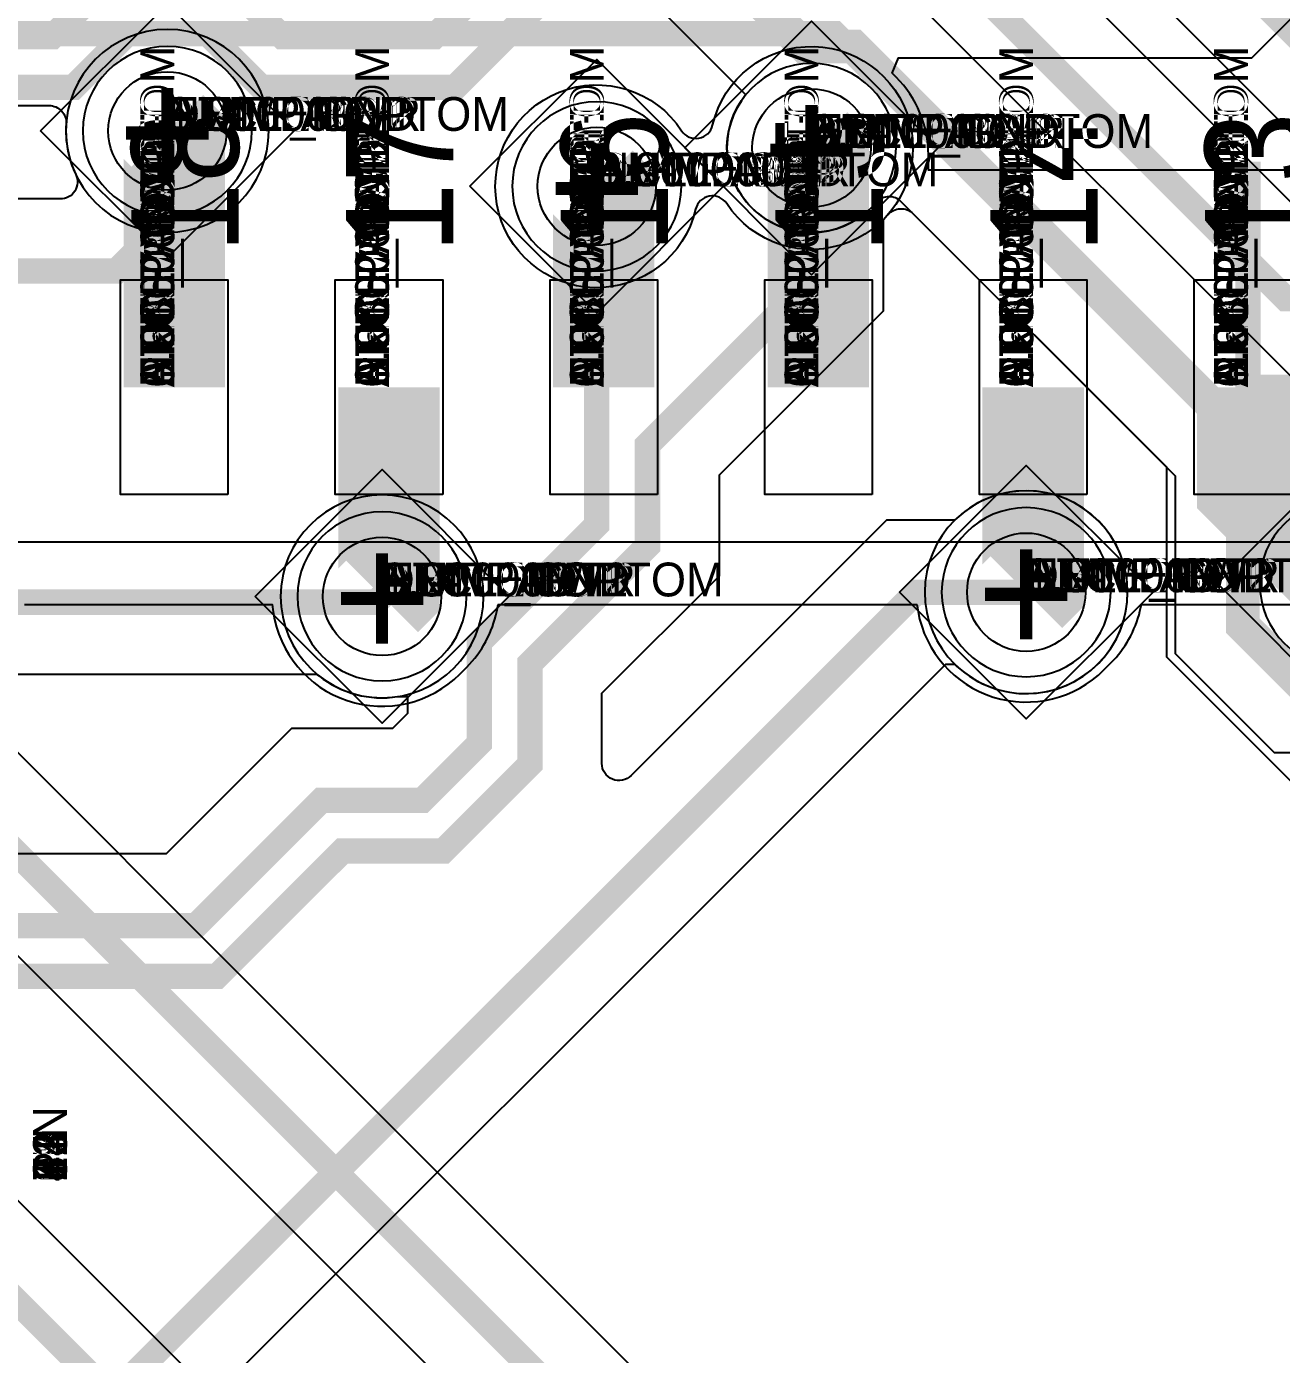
# Model space of a CAD drawing. Extents: x 0 to 323, y 0 to 320.
# Drawn here: x 38.65 to 46.07, y 63.3 to 71.16 of the extents above; entities that cross this region are included whole.
import ezdxf
from ezdxf.enums import TextEntityAlignment as Align

# ---------------------------------------------------------------- set-up
doc = ezdxf.new("R2010")
doc.units = 0
doc.header["$MEASUREMENT"] = 0
doc.layers.get('0').update_dxf_attribs({"linetype": 'CONTINUOUS'})
for name, color, linetype in [('CDN_FIGURES', 7, 'CONTINUOUS'), ('ETCH_BOTTOM', 7, 'CONTINUOUS'), ('ETCH_GND', 3, 'CONTINUOUS'), ('ETCH_INT1', 4, 'CONTINUOUS'), ('ETCH_INT2', 5, 'CONTINUOUS'), ('ETCH_PWR', 6, 'CONTINUOUS'), ('ETCH_TOP', 2, 'CONTINUOUS'), ('MANUFACTURING_NCLEGEND-1-6', 8, 'CONTINUOUS'), ('PACKAGE_GEOMETRY_ASSEMBLY_TOP', 11, 'CONTINUOUS'), ('PACKAGE_GEOMETRY_PIN_NUMBER', 9, 'CONTINUOUS')]:
    doc.layers.add(name, color=color, linetype=linetype)

# ---------------------------------------------------------------- blocks, each defined once
blk = doc.blocks.new('PAD_INFO')
for tag in ['SHAPE_TYPE', 'PAD_HEIGHT', 'PAD_LAYER', 'PAD_TYPE', 'PAD_WIDTH']:
    blk.add_attdef(tag, (0, 0), '', height=0.2)
at = {"flags": 2}
blk.add_attdef('CDN_TYPE', (0, 0), '', height=0.2, dxfattribs=at)
blk = doc.blocks.new('DRILL_INFO')
at = {"flags": 2}
blk.add_attdef('CDN_TYPE', (0, 0), '', height=0.2, dxfattribs=at)
for tag in ['FSHAPE', 'FCHAR', 'DRILL_HEIGHT', 'DIAMETER', 'PLATED', 'DRILL_WIDTH']:
    blk.add_attdef(tag, (0, 0), '', height=0.2)
blk = doc.blocks.new('VIA0700X0300')
at = {"layer": 'ETCH_BOTTOM'}
blk.add_circle((0, 0), 0.35, dxfattribs=at)
at = {"layer": 'ETCH_GND'}
blk.add_circle((0, 0), 0.35, dxfattribs=at)
at = {"layer": 'ETCH_INT1'}
blk.add_circle((0, 0), 0.35, dxfattribs=at)
at = {"layer": 'ETCH_INT2'}
blk.add_circle((0, 0), 0.35, dxfattribs=at)
at = {"layer": 'ETCH_PWR'}
blk.add_circle((0, 0), 0.35, dxfattribs=at)
at = {"layer": 'ETCH_TOP'}
blk.add_circle((0, 0), 0.35, dxfattribs=at)
ref = blk.add_blockref('PAD_INFO', (0, 0))
ref.add_attrib('PAD_LAYER', 'ETCH_TOP', (0, 0), dxfattribs={"height": 0.2})
ref.add_attrib('SHAPE_TYPE', 'NULL', (0, 0), dxfattribs={"height": 0.2})
ref.add_attrib('PAD_TYPE', 'ANTIPAD', (0, 0), dxfattribs={"height": 0.2})
ref.add_attrib('PAD_WIDTH', '0.000000', (0, 0), dxfattribs={"height": 0.2})
ref.add_attrib('PAD_HEIGHT', '0.000000', (0, 0), dxfattribs={"height": 0.2})
ref = blk.add_blockref('PAD_INFO', (0, 0))
ref.add_attrib('PAD_LAYER', 'ETCH_GND', (0, 0), dxfattribs={"height": 0.2})
ref.add_attrib('SHAPE_TYPE', 'NULL', (0, 0), dxfattribs={"height": 0.2})
ref.add_attrib('PAD_TYPE', 'ANTIPAD', (0, 0), dxfattribs={"height": 0.2})
ref.add_attrib('PAD_WIDTH', '0.000000', (0, 0), dxfattribs={"height": 0.2})
ref.add_attrib('PAD_HEIGHT', '0.000000', (0, 0), dxfattribs={"height": 0.2})
ref = blk.add_blockref('PAD_INFO', (0, 0))
ref.add_attrib('PAD_LAYER', 'ETCH_INT1', (0, 0), dxfattribs={"height": 0.2})
ref.add_attrib('SHAPE_TYPE', 'NULL', (0, 0), dxfattribs={"height": 0.2})
ref.add_attrib('PAD_TYPE', 'ANTIPAD', (0, 0), dxfattribs={"height": 0.2})
ref.add_attrib('PAD_WIDTH', '0.000000', (0, 0), dxfattribs={"height": 0.2})
ref.add_attrib('PAD_HEIGHT', '0.000000', (0, 0), dxfattribs={"height": 0.2})
ref = blk.add_blockref('PAD_INFO', (0, 0))
ref.add_attrib('PAD_LAYER', 'ETCH_INT2', (0, 0), dxfattribs={"height": 0.2})
ref.add_attrib('SHAPE_TYPE', 'NULL', (0, 0), dxfattribs={"height": 0.2})
ref.add_attrib('PAD_TYPE', 'ANTIPAD', (0, 0), dxfattribs={"height": 0.2})
ref.add_attrib('PAD_WIDTH', '0.000000', (0, 0), dxfattribs={"height": 0.2})
ref.add_attrib('PAD_HEIGHT', '0.000000', (0, 0), dxfattribs={"height": 0.2})
ref = blk.add_blockref('PAD_INFO', (0, 0))
ref.add_attrib('PAD_LAYER', 'ETCH_PWR', (0, 0), dxfattribs={"height": 0.2})
ref.add_attrib('SHAPE_TYPE', 'NULL', (0, 0), dxfattribs={"height": 0.2})
ref.add_attrib('PAD_TYPE', 'ANTIPAD', (0, 0), dxfattribs={"height": 0.2})
ref.add_attrib('PAD_WIDTH', '0.000000', (0, 0), dxfattribs={"height": 0.2})
ref.add_attrib('PAD_HEIGHT', '0.000000', (0, 0), dxfattribs={"height": 0.2})
ref = blk.add_blockref('PAD_INFO', (0, 0))
ref.add_attrib('PAD_LAYER', 'ETCH_BOTTOM', (0, 0), dxfattribs={"height": 0.2})
ref.add_attrib('SHAPE_TYPE', 'NULL', (0, 0), dxfattribs={"height": 0.2})
ref.add_attrib('PAD_TYPE', 'ANTIPAD', (0, 0), dxfattribs={"height": 0.2})
ref.add_attrib('PAD_WIDTH', '0.000000', (0, 0), dxfattribs={"height": 0.2})
ref.add_attrib('PAD_HEIGHT', '0.000000', (0, 0), dxfattribs={"height": 0.2})
ref = blk.add_blockref('PAD_INFO', (0, 0))
ref.add_attrib('PAD_LAYER', 'ETCH_TOP', (0, 0), dxfattribs={"height": 0.2})
ref.add_attrib('SHAPE_TYPE', 'NULL', (0, 0), dxfattribs={"height": 0.2})
ref.add_attrib('PAD_TYPE', 'THERMAL', (0, 0), dxfattribs={"height": 0.2})
ref.add_attrib('PAD_WIDTH', '0.000000', (0, 0), dxfattribs={"height": 0.2})
ref.add_attrib('PAD_HEIGHT', '0.000000', (0, 0), dxfattribs={"height": 0.2})
ref = blk.add_blockref('PAD_INFO', (0, 0))
ref.add_attrib('PAD_LAYER', 'ETCH_GND', (0, 0), dxfattribs={"height": 0.2})
ref.add_attrib('SHAPE_TYPE', 'NULL', (0, 0), dxfattribs={"height": 0.2})
ref.add_attrib('PAD_TYPE', 'THERMAL', (0, 0), dxfattribs={"height": 0.2})
ref.add_attrib('PAD_WIDTH', '0.000000', (0, 0), dxfattribs={"height": 0.2})
ref.add_attrib('PAD_HEIGHT', '0.000000', (0, 0), dxfattribs={"height": 0.2})
ref = blk.add_blockref('PAD_INFO', (0, 0))
ref.add_attrib('PAD_LAYER', 'ETCH_INT1', (0, 0), dxfattribs={"height": 0.2})
ref.add_attrib('SHAPE_TYPE', 'NULL', (0, 0), dxfattribs={"height": 0.2})
ref.add_attrib('PAD_TYPE', 'THERMAL', (0, 0), dxfattribs={"height": 0.2})
ref.add_attrib('PAD_WIDTH', '0.000000', (0, 0), dxfattribs={"height": 0.2})
ref.add_attrib('PAD_HEIGHT', '0.000000', (0, 0), dxfattribs={"height": 0.2})
ref = blk.add_blockref('PAD_INFO', (0, 0))
ref.add_attrib('PAD_LAYER', 'ETCH_INT2', (0, 0), dxfattribs={"height": 0.2})
ref.add_attrib('SHAPE_TYPE', 'NULL', (0, 0), dxfattribs={"height": 0.2})
ref.add_attrib('PAD_TYPE', 'THERMAL', (0, 0), dxfattribs={"height": 0.2})
ref.add_attrib('PAD_WIDTH', '0.000000', (0, 0), dxfattribs={"height": 0.2})
ref.add_attrib('PAD_HEIGHT', '0.000000', (0, 0), dxfattribs={"height": 0.2})
ref = blk.add_blockref('PAD_INFO', (0, 0))
ref.add_attrib('PAD_LAYER', 'ETCH_PWR', (0, 0), dxfattribs={"height": 0.2})
ref.add_attrib('SHAPE_TYPE', 'NULL', (0, 0), dxfattribs={"height": 0.2})
ref.add_attrib('PAD_TYPE', 'THERMAL', (0, 0), dxfattribs={"height": 0.2})
ref.add_attrib('PAD_WIDTH', '0.000000', (0, 0), dxfattribs={"height": 0.2})
ref.add_attrib('PAD_HEIGHT', '0.000000', (0, 0), dxfattribs={"height": 0.2})
ref = blk.add_blockref('PAD_INFO', (0, 0))
ref.add_attrib('PAD_LAYER', 'ETCH_BOTTOM', (0, 0), dxfattribs={"height": 0.2})
ref.add_attrib('SHAPE_TYPE', 'NULL', (0, 0), dxfattribs={"height": 0.2})
ref.add_attrib('PAD_TYPE', 'THERMAL', (0, 0), dxfattribs={"height": 0.2})
ref.add_attrib('PAD_WIDTH', '0.000000', (0, 0), dxfattribs={"height": 0.2})
ref.add_attrib('PAD_HEIGHT', '0.000000', (0, 0), dxfattribs={"height": 0.2})
ref = blk.add_blockref('PAD_INFO', (0, 0))
ref.add_attrib('PAD_LAYER', 'ETCH_TOP', (0, 0), dxfattribs={"height": 0.2})
ref.add_attrib('SHAPE_TYPE', 'CIRCLE', (0, 0), dxfattribs={"height": 0.2})
ref.add_attrib('PAD_TYPE', 'REGULAR', (0, 0), dxfattribs={"height": 0.2})
ref.add_attrib('PAD_WIDTH', '0.700000', (0, 0), dxfattribs={"height": 0.2})
ref.add_attrib('PAD_HEIGHT', '0.700000', (0, 0), dxfattribs={"height": 0.2})
ref = blk.add_blockref('PAD_INFO', (0, 0))
ref.add_attrib('PAD_LAYER', 'ETCH_GND', (0, 0), dxfattribs={"height": 0.2})
ref.add_attrib('SHAPE_TYPE', 'CIRCLE', (0, 0), dxfattribs={"height": 0.2})
ref.add_attrib('PAD_TYPE', 'REGULAR', (0, 0), dxfattribs={"height": 0.2})
ref.add_attrib('PAD_WIDTH', '0.700000', (0, 0), dxfattribs={"height": 0.2})
ref.add_attrib('PAD_HEIGHT', '0.700000', (0, 0), dxfattribs={"height": 0.2})
ref = blk.add_blockref('PAD_INFO', (0, 0))
ref.add_attrib('PAD_LAYER', 'ETCH_INT1', (0, 0), dxfattribs={"height": 0.2})
ref.add_attrib('SHAPE_TYPE', 'CIRCLE', (0, 0), dxfattribs={"height": 0.2})
ref.add_attrib('PAD_TYPE', 'REGULAR', (0, 0), dxfattribs={"height": 0.2})
ref.add_attrib('PAD_WIDTH', '0.700000', (0, 0), dxfattribs={"height": 0.2})
ref.add_attrib('PAD_HEIGHT', '0.700000', (0, 0), dxfattribs={"height": 0.2})
ref = blk.add_blockref('PAD_INFO', (0, 0))
ref.add_attrib('PAD_LAYER', 'ETCH_INT2', (0, 0), dxfattribs={"height": 0.2})
ref.add_attrib('SHAPE_TYPE', 'CIRCLE', (0, 0), dxfattribs={"height": 0.2})
ref.add_attrib('PAD_TYPE', 'REGULAR', (0, 0), dxfattribs={"height": 0.2})
ref.add_attrib('PAD_WIDTH', '0.700000', (0, 0), dxfattribs={"height": 0.2})
ref.add_attrib('PAD_HEIGHT', '0.700000', (0, 0), dxfattribs={"height": 0.2})
ref = blk.add_blockref('PAD_INFO', (0, 0))
ref.add_attrib('PAD_LAYER', 'ETCH_PWR', (0, 0), dxfattribs={"height": 0.2})
ref.add_attrib('SHAPE_TYPE', 'CIRCLE', (0, 0), dxfattribs={"height": 0.2})
ref.add_attrib('PAD_TYPE', 'REGULAR', (0, 0), dxfattribs={"height": 0.2})
ref.add_attrib('PAD_WIDTH', '0.700000', (0, 0), dxfattribs={"height": 0.2})
ref.add_attrib('PAD_HEIGHT', '0.700000', (0, 0), dxfattribs={"height": 0.2})
ref = blk.add_blockref('PAD_INFO', (0, 0))
ref.add_attrib('PAD_LAYER', 'ETCH_BOTTOM', (0, 0), dxfattribs={"height": 0.2})
ref.add_attrib('SHAPE_TYPE', 'CIRCLE', (0, 0), dxfattribs={"height": 0.2})
ref.add_attrib('PAD_TYPE', 'REGULAR', (0, 0), dxfattribs={"height": 0.2})
ref.add_attrib('PAD_WIDTH', '0.700000', (0, 0), dxfattribs={"height": 0.2})
ref.add_attrib('PAD_HEIGHT', '0.700000', (0, 0), dxfattribs={"height": 0.2})
ref = blk.add_blockref('DRILL_INFO', (0, 0))
ref.add_attrib('DIAMETER', '0.300000', (0, 0), dxfattribs={"height": 0.2})
ref.add_attrib('PLATED', 'PLATED', (0, 0), dxfattribs={"height": 0.2})
ref.add_attrib('FSHAPE', 'DIAMOND', (0, 0), dxfattribs={"height": 0.2})
ref.add_attrib('FCHAR', '+', (0, 0), dxfattribs={"height": 0.2})
ref.add_attrib('DRILL_WIDTH', '1.500000', (0, 0), dxfattribs={"height": 0.2})
ref.add_attrib('DRILL_HEIGHT', '1.500000', (0, 0), dxfattribs={"height": 0.2})
for tag in ['CDN_TYPE', 'PIN']:
    blk.add_attdef(tag, (0, 0), '', height=0.2)
at = {"flags": 2}
for tag in ['PSTKNAME', 'BBV']:
    blk.add_attdef(tag, (0, 0), '', height=0.2, dxfattribs=at)
blk = doc.blocks.new('FIGURE_DIAMOND')
at = {"layer": 'CDN_FIGURES'}
blk.add_lwpolyline([(-0.5, 0), (0, 0.5), (0.5, 0), (0, -0.5)], close=True, dxfattribs=at)
blk = doc.blocks.new('SMD50_25')
at = {"layer": 'ETCH_TOP'}
blk.add_lwpolyline([(-0.635, -0.3175), (-0.635, 0.3175), (0.635, 0.3175), (0.635, -0.3175)], close=True, dxfattribs=at)
ref = blk.add_blockref('PAD_INFO', (0, 0))
ref.add_attrib('PAD_LAYER', 'ETCH_TOP', (0, 0), dxfattribs={"height": 0.2})
ref.add_attrib('SHAPE_TYPE', 'NULL', (0, 0), dxfattribs={"height": 0.2})
ref.add_attrib('PAD_TYPE', 'ANTIPAD', (0, 0), dxfattribs={"height": 0.2})
ref.add_attrib('PAD_WIDTH', '0.000000', (0, 0), dxfattribs={"height": 0.2})
ref.add_attrib('PAD_HEIGHT', '0.000000', (0, 0), dxfattribs={"height": 0.2})
ref = blk.add_blockref('PAD_INFO', (0, 0))
ref.add_attrib('PAD_LAYER', 'ETCH_GND', (0, 0), dxfattribs={"height": 0.2})
ref.add_attrib('SHAPE_TYPE', 'NULL', (0, 0), dxfattribs={"height": 0.2})
ref.add_attrib('PAD_TYPE', 'ANTIPAD', (0, 0), dxfattribs={"height": 0.2})
ref.add_attrib('PAD_WIDTH', '0.000000', (0, 0), dxfattribs={"height": 0.2})
ref.add_attrib('PAD_HEIGHT', '0.000000', (0, 0), dxfattribs={"height": 0.2})
ref = blk.add_blockref('PAD_INFO', (0, 0))
ref.add_attrib('PAD_LAYER', 'ETCH_INT1', (0, 0), dxfattribs={"height": 0.2})
ref.add_attrib('SHAPE_TYPE', 'NULL', (0, 0), dxfattribs={"height": 0.2})
ref.add_attrib('PAD_TYPE', 'ANTIPAD', (0, 0), dxfattribs={"height": 0.2})
ref.add_attrib('PAD_WIDTH', '0.000000', (0, 0), dxfattribs={"height": 0.2})
ref.add_attrib('PAD_HEIGHT', '0.000000', (0, 0), dxfattribs={"height": 0.2})
ref = blk.add_blockref('PAD_INFO', (0, 0))
ref.add_attrib('PAD_LAYER', 'ETCH_INT2', (0, 0), dxfattribs={"height": 0.2})
ref.add_attrib('SHAPE_TYPE', 'NULL', (0, 0), dxfattribs={"height": 0.2})
ref.add_attrib('PAD_TYPE', 'ANTIPAD', (0, 0), dxfattribs={"height": 0.2})
ref.add_attrib('PAD_WIDTH', '0.000000', (0, 0), dxfattribs={"height": 0.2})
ref.add_attrib('PAD_HEIGHT', '0.000000', (0, 0), dxfattribs={"height": 0.2})
ref = blk.add_blockref('PAD_INFO', (0, 0))
ref.add_attrib('PAD_LAYER', 'ETCH_PWR', (0, 0), dxfattribs={"height": 0.2})
ref.add_attrib('SHAPE_TYPE', 'NULL', (0, 0), dxfattribs={"height": 0.2})
ref.add_attrib('PAD_TYPE', 'ANTIPAD', (0, 0), dxfattribs={"height": 0.2})
ref.add_attrib('PAD_WIDTH', '0.000000', (0, 0), dxfattribs={"height": 0.2})
ref.add_attrib('PAD_HEIGHT', '0.000000', (0, 0), dxfattribs={"height": 0.2})
ref = blk.add_blockref('PAD_INFO', (0, 0))
ref.add_attrib('PAD_LAYER', 'ETCH_BOTTOM', (0, 0), dxfattribs={"height": 0.2})
ref.add_attrib('SHAPE_TYPE', 'NULL', (0, 0), dxfattribs={"height": 0.2})
ref.add_attrib('PAD_TYPE', 'ANTIPAD', (0, 0), dxfattribs={"height": 0.2})
ref.add_attrib('PAD_WIDTH', '0.000000', (0, 0), dxfattribs={"height": 0.2})
ref.add_attrib('PAD_HEIGHT', '0.000000', (0, 0), dxfattribs={"height": 0.2})
ref = blk.add_blockref('PAD_INFO', (0, 0))
ref.add_attrib('PAD_LAYER', 'ETCH_TOP', (0, 0), dxfattribs={"height": 0.2})
ref.add_attrib('SHAPE_TYPE', 'NULL', (0, 0), dxfattribs={"height": 0.2})
ref.add_attrib('PAD_TYPE', 'THERMAL', (0, 0), dxfattribs={"height": 0.2})
ref.add_attrib('PAD_WIDTH', '0.000000', (0, 0), dxfattribs={"height": 0.2})
ref.add_attrib('PAD_HEIGHT', '0.000000', (0, 0), dxfattribs={"height": 0.2})
ref = blk.add_blockref('PAD_INFO', (0, 0))
ref.add_attrib('PAD_LAYER', 'ETCH_GND', (0, 0), dxfattribs={"height": 0.2})
ref.add_attrib('SHAPE_TYPE', 'NULL', (0, 0), dxfattribs={"height": 0.2})
ref.add_attrib('PAD_TYPE', 'THERMAL', (0, 0), dxfattribs={"height": 0.2})
ref.add_attrib('PAD_WIDTH', '0.000000', (0, 0), dxfattribs={"height": 0.2})
ref.add_attrib('PAD_HEIGHT', '0.000000', (0, 0), dxfattribs={"height": 0.2})
ref = blk.add_blockref('PAD_INFO', (0, 0))
ref.add_attrib('PAD_LAYER', 'ETCH_INT1', (0, 0), dxfattribs={"height": 0.2})
ref.add_attrib('SHAPE_TYPE', 'NULL', (0, 0), dxfattribs={"height": 0.2})
ref.add_attrib('PAD_TYPE', 'THERMAL', (0, 0), dxfattribs={"height": 0.2})
ref.add_attrib('PAD_WIDTH', '0.000000', (0, 0), dxfattribs={"height": 0.2})
ref.add_attrib('PAD_HEIGHT', '0.000000', (0, 0), dxfattribs={"height": 0.2})
ref = blk.add_blockref('PAD_INFO', (0, 0))
ref.add_attrib('PAD_LAYER', 'ETCH_INT2', (0, 0), dxfattribs={"height": 0.2})
ref.add_attrib('SHAPE_TYPE', 'NULL', (0, 0), dxfattribs={"height": 0.2})
ref.add_attrib('PAD_TYPE', 'THERMAL', (0, 0), dxfattribs={"height": 0.2})
ref.add_attrib('PAD_WIDTH', '0.000000', (0, 0), dxfattribs={"height": 0.2})
ref.add_attrib('PAD_HEIGHT', '0.000000', (0, 0), dxfattribs={"height": 0.2})
ref = blk.add_blockref('PAD_INFO', (0, 0))
ref.add_attrib('PAD_LAYER', 'ETCH_PWR', (0, 0), dxfattribs={"height": 0.2})
ref.add_attrib('SHAPE_TYPE', 'NULL', (0, 0), dxfattribs={"height": 0.2})
ref.add_attrib('PAD_TYPE', 'THERMAL', (0, 0), dxfattribs={"height": 0.2})
ref.add_attrib('PAD_WIDTH', '0.000000', (0, 0), dxfattribs={"height": 0.2})
ref.add_attrib('PAD_HEIGHT', '0.000000', (0, 0), dxfattribs={"height": 0.2})
ref = blk.add_blockref('PAD_INFO', (0, 0))
ref.add_attrib('PAD_LAYER', 'ETCH_BOTTOM', (0, 0), dxfattribs={"height": 0.2})
ref.add_attrib('SHAPE_TYPE', 'NULL', (0, 0), dxfattribs={"height": 0.2})
ref.add_attrib('PAD_TYPE', 'THERMAL', (0, 0), dxfattribs={"height": 0.2})
ref.add_attrib('PAD_WIDTH', '0.000000', (0, 0), dxfattribs={"height": 0.2})
ref.add_attrib('PAD_HEIGHT', '0.000000', (0, 0), dxfattribs={"height": 0.2})
ref = blk.add_blockref('PAD_INFO', (0, 0))
ref.add_attrib('PAD_LAYER', 'ETCH_TOP', (0, 0), dxfattribs={"height": 0.2})
ref.add_attrib('SHAPE_TYPE', 'RECTANGLE', (0, 0), dxfattribs={"height": 0.2})
ref.add_attrib('PAD_TYPE', 'REGULAR', (0, 0), dxfattribs={"height": 0.2})
ref.add_attrib('PAD_WIDTH', '1.270000', (0, 0), dxfattribs={"height": 0.2})
ref.add_attrib('PAD_HEIGHT', '0.635000', (0, 0), dxfattribs={"height": 0.2})
ref = blk.add_blockref('PAD_INFO', (0, 0))
ref.add_attrib('PAD_LAYER', 'ETCH_GND', (0, 0), dxfattribs={"height": 0.2})
ref.add_attrib('SHAPE_TYPE', 'NULL', (0, 0), dxfattribs={"height": 0.2})
ref.add_attrib('PAD_TYPE', 'REGULAR', (0, 0), dxfattribs={"height": 0.2})
ref.add_attrib('PAD_WIDTH', '0.000000', (0, 0), dxfattribs={"height": 0.2})
ref.add_attrib('PAD_HEIGHT', '0.000000', (0, 0), dxfattribs={"height": 0.2})
ref = blk.add_blockref('PAD_INFO', (0, 0))
ref.add_attrib('PAD_LAYER', 'ETCH_INT1', (0, 0), dxfattribs={"height": 0.2})
ref.add_attrib('SHAPE_TYPE', 'NULL', (0, 0), dxfattribs={"height": 0.2})
ref.add_attrib('PAD_TYPE', 'REGULAR', (0, 0), dxfattribs={"height": 0.2})
ref.add_attrib('PAD_WIDTH', '0.000000', (0, 0), dxfattribs={"height": 0.2})
ref.add_attrib('PAD_HEIGHT', '0.000000', (0, 0), dxfattribs={"height": 0.2})
ref = blk.add_blockref('PAD_INFO', (0, 0))
ref.add_attrib('PAD_LAYER', 'ETCH_INT2', (0, 0), dxfattribs={"height": 0.2})
ref.add_attrib('SHAPE_TYPE', 'NULL', (0, 0), dxfattribs={"height": 0.2})
ref.add_attrib('PAD_TYPE', 'REGULAR', (0, 0), dxfattribs={"height": 0.2})
ref.add_attrib('PAD_WIDTH', '0.000000', (0, 0), dxfattribs={"height": 0.2})
ref.add_attrib('PAD_HEIGHT', '0.000000', (0, 0), dxfattribs={"height": 0.2})
ref = blk.add_blockref('PAD_INFO', (0, 0))
ref.add_attrib('PAD_LAYER', 'ETCH_PWR', (0, 0), dxfattribs={"height": 0.2})
ref.add_attrib('SHAPE_TYPE', 'NULL', (0, 0), dxfattribs={"height": 0.2})
ref.add_attrib('PAD_TYPE', 'REGULAR', (0, 0), dxfattribs={"height": 0.2})
ref.add_attrib('PAD_WIDTH', '0.000000', (0, 0), dxfattribs={"height": 0.2})
ref.add_attrib('PAD_HEIGHT', '0.000000', (0, 0), dxfattribs={"height": 0.2})
ref = blk.add_blockref('PAD_INFO', (0, 0))
ref.add_attrib('PAD_LAYER', 'ETCH_BOTTOM', (0, 0), dxfattribs={"height": 0.2})
ref.add_attrib('SHAPE_TYPE', 'NULL', (0, 0), dxfattribs={"height": 0.2})
ref.add_attrib('PAD_TYPE', 'REGULAR', (0, 0), dxfattribs={"height": 0.2})
ref.add_attrib('PAD_WIDTH', '0.000000', (0, 0), dxfattribs={"height": 0.2})
ref.add_attrib('PAD_HEIGHT', '0.000000', (0, 0), dxfattribs={"height": 0.2})
ref = blk.add_blockref('DRILL_INFO', (0, 0))
ref.add_attrib('DIAMETER', '0.000000', (0, 0), dxfattribs={"height": 0.2})
ref.add_attrib('PLATED', 'NON_PLATED', (0, 0), dxfattribs={"height": 0.2})
ref.add_attrib('FSHAPE', 'NULL', (0, 0), dxfattribs={"height": 0.2})
ref.add_attrib('DRILL_WIDTH', '0.000000', (0, 0), dxfattribs={"height": 0.2})
ref.add_attrib('DRILL_HEIGHT', '0.000000', (0, 0), dxfattribs={"height": 0.2})
for tag in ['CDN_TYPE', 'PIN']:
    blk.add_attdef(tag, (0, 0), '', height=0.2)
at = {"flags": 2}
for tag in ['PSTKNAME', 'BBV']:
    blk.add_attdef(tag, (0, 0), '', height=0.2, dxfattribs=at)
blk = doc.blocks.new('SOIC24W')
at = {"layer": 'PACKAGE_GEOMETRY_ASSEMBLY_TOP'}
blk.add_lwpolyline([(-3.8354, -7.62), (-3.8354, 7.62), (3.7846, 7.62), (3.7846, -7.62)], close=True, dxfattribs=at)
at = {"layer": 'ETCH_TOP'}
ref = blk.add_blockref('SMD50_25', (-4.699, 6.985), dxfattribs=at)
ref.add_attrib('CDN_TYPE', 'PIN', (0, 0), dxfattribs={"height": 0.2})
ref.add_attrib('PIN', '1', (0, 0), dxfattribs={"height": 0.2})
ref = blk.add_blockref('SMD50_25', (4.699, 6.985), dxfattribs=at)
ref.add_attrib('CDN_TYPE', 'PIN', (0, 0), dxfattribs={"height": 0.2})
ref.add_attrib('PIN', '24', (0, 0), dxfattribs={"height": 0.2})
ref = blk.add_blockref('SMD50_25', (-4.699, 5.715), dxfattribs=at)
ref.add_attrib('CDN_TYPE', 'PIN', (0, 0), dxfattribs={"height": 0.2})
ref.add_attrib('PIN', '2', (0, 0), dxfattribs={"height": 0.2})
ref = blk.add_blockref('SMD50_25', (4.699, 5.715), dxfattribs=at)
ref.add_attrib('CDN_TYPE', 'PIN', (0, 0), dxfattribs={"height": 0.2})
ref.add_attrib('PIN', '23', (0, 0), dxfattribs={"height": 0.2})
ref = blk.add_blockref('SMD50_25', (-4.699, 4.445), dxfattribs=at)
ref.add_attrib('CDN_TYPE', 'PIN', (0, 0), dxfattribs={"height": 0.2})
ref.add_attrib('PIN', '3', (0, 0), dxfattribs={"height": 0.2})
ref = blk.add_blockref('SMD50_25', (4.699, 4.445), dxfattribs=at)
ref.add_attrib('CDN_TYPE', 'PIN', (0, 0), dxfattribs={"height": 0.2})
ref.add_attrib('PIN', '22', (0, 0), dxfattribs={"height": 0.2})
ref = blk.add_blockref('SMD50_25', (-4.699, 3.175), dxfattribs=at)
ref.add_attrib('CDN_TYPE', 'PIN', (0, 0), dxfattribs={"height": 0.2})
ref.add_attrib('PIN', '4', (0, 0), dxfattribs={"height": 0.2})
ref = blk.add_blockref('SMD50_25', (4.699, 3.175), dxfattribs=at)
ref.add_attrib('CDN_TYPE', 'PIN', (0, 0), dxfattribs={"height": 0.2})
ref.add_attrib('PIN', '21', (0, 0), dxfattribs={"height": 0.2})
ref = blk.add_blockref('SMD50_25', (-4.699, 1.905), dxfattribs=at)
ref.add_attrib('CDN_TYPE', 'PIN', (0, 0), dxfattribs={"height": 0.2})
ref.add_attrib('PIN', '5', (0, 0), dxfattribs={"height": 0.2})
ref = blk.add_blockref('SMD50_25', (4.699, 1.905), dxfattribs=at)
ref.add_attrib('CDN_TYPE', 'PIN', (0, 0), dxfattribs={"height": 0.2})
ref.add_attrib('PIN', '20', (0, 0), dxfattribs={"height": 0.2})
ref = blk.add_blockref('SMD50_25', (-4.699, 0.635), dxfattribs=at)
ref.add_attrib('CDN_TYPE', 'PIN', (0, 0), dxfattribs={"height": 0.2})
ref.add_attrib('PIN', '6', (0, 0), dxfattribs={"height": 0.2})
ref = blk.add_blockref('SMD50_25', (4.699, 0.635), dxfattribs=at)
ref.add_attrib('CDN_TYPE', 'PIN', (0, 0), dxfattribs={"height": 0.2})
ref.add_attrib('PIN', '19', (0, 0), dxfattribs={"height": 0.2})
ref = blk.add_blockref('SMD50_25', (-4.699, -6.985), dxfattribs=at)
ref.add_attrib('CDN_TYPE', 'PIN', (0, 0), dxfattribs={"height": 0.2})
ref.add_attrib('PIN', '12', (0, 0), dxfattribs={"height": 0.2})
ref = blk.add_blockref('SMD50_25', (-4.699, -4.445), dxfattribs=at)
ref.add_attrib('CDN_TYPE', 'PIN', (0, 0), dxfattribs={"height": 0.2})
ref.add_attrib('PIN', '10', (0, 0), dxfattribs={"height": 0.2})
ref = blk.add_blockref('SMD50_25', (-4.699, -3.175), dxfattribs=at)
ref.add_attrib('CDN_TYPE', 'PIN', (0, 0), dxfattribs={"height": 0.2})
ref.add_attrib('PIN', '9', (0, 0), dxfattribs={"height": 0.2})
ref = blk.add_blockref('SMD50_25', (-4.699, -1.905), dxfattribs=at)
ref.add_attrib('CDN_TYPE', 'PIN', (0, 0), dxfattribs={"height": 0.2})
ref.add_attrib('PIN', '8', (0, 0), dxfattribs={"height": 0.2})
ref = blk.add_blockref('SMD50_25', (-4.699, -5.715), dxfattribs=at)
ref.add_attrib('CDN_TYPE', 'PIN', (0, 0), dxfattribs={"height": 0.2})
ref.add_attrib('PIN', '11', (0, 0), dxfattribs={"height": 0.2})
ref = blk.add_blockref('SMD50_25', (-4.699, -0.635), dxfattribs=at)
ref.add_attrib('CDN_TYPE', 'PIN', (0, 0), dxfattribs={"height": 0.2})
ref.add_attrib('PIN', '7', (0, 0), dxfattribs={"height": 0.2})
ref = blk.add_blockref('SMD50_25', (4.699, -6.985), dxfattribs=at)
ref.add_attrib('CDN_TYPE', 'PIN', (0, 0), dxfattribs={"height": 0.2})
ref.add_attrib('PIN', '13', (0, 0), dxfattribs={"height": 0.2})
ref = blk.add_blockref('SMD50_25', (4.699, -3.175), dxfattribs=at)
ref.add_attrib('CDN_TYPE', 'PIN', (0, 0), dxfattribs={"height": 0.2})
ref.add_attrib('PIN', '16', (0, 0), dxfattribs={"height": 0.2})
ref = blk.add_blockref('SMD50_25', (4.699, -0.635), dxfattribs=at)
ref.add_attrib('CDN_TYPE', 'PIN', (0, 0), dxfattribs={"height": 0.2})
ref.add_attrib('PIN', '18', (0, 0), dxfattribs={"height": 0.2})
ref = blk.add_blockref('SMD50_25', (4.699, -5.715), dxfattribs=at)
ref.add_attrib('CDN_TYPE', 'PIN', (0, 0), dxfattribs={"height": 0.2})
ref.add_attrib('PIN', '14', (0, 0), dxfattribs={"height": 0.2})
ref = blk.add_blockref('SMD50_25', (4.699, -4.445), dxfattribs=at)
ref.add_attrib('CDN_TYPE', 'PIN', (0, 0), dxfattribs={"height": 0.2})
ref.add_attrib('PIN', '15', (0, 0), dxfattribs={"height": 0.2})
ref = blk.add_blockref('SMD50_25', (4.699, -1.905), dxfattribs=at)
ref.add_attrib('CDN_TYPE', 'PIN', (0, 0), dxfattribs={"height": 0.2})
ref.add_attrib('PIN', '17', (0, 0), dxfattribs={"height": 0.2})
at = {"flags": 2}
for tag in ['SYMBOL_TYPE', 'CDN_TYPE', 'REFDES']:
    blk.add_attdef(tag, (0, 0), '', height=0.2, dxfattribs=at)

msp = doc.modelspace()

# ---------------------------------------------------------------- linework, layer by layer
at = {"layer": 'ETCH_BOTTOM'}
for points, format in [([(13.926, 68.726, 0.15, 0.15, 0), (14.479, 68.173, 0.15, 0.15, 0), (15.7903, 68.173, 0.15, 0.15, 0), (16.8123, 69.195, 0.15, 0.15, 0), (20.6683, 69.195, 0.15, 0.15, 0), (20.8313, 69.032, 0.15, 0.15, 0), (21.6807, 69.032, 0.15, 0.15, 0), (21.8177, 69.169, 0.15, 0.15, 0), (22.2943, 69.169, 0.15, 0.15, 0), (22.3073, 69.156, 0.15, 0.15, 0), (23.1073, 69.156, 0.15, 0.15, 0), (26.9763, 73.025, 0.15, 0.15, 0), (39.5383, 73.025, 0.15, 0.15, 0), (40.1133, 72.45, 0.15, 0.15, 0), (43.2, 72.45, 0.15, 0.15, 0), (46.1, 69.55, 0.15, 0.15, 0), (58.15, 69.55, 0.15, 0.15, 0)], "xyseb"), ([(52.9851, 69.9751), (46.2761, 69.9751), (43.6244, 72.6268, -0.668179), (43.6961, 72.7999), (51.5272, 72.7999, -0.501036), (51.6244, 72.6698, 1.3376), (52.7756, 72.6698, -0.501036)], "xyb"), ([(86.7, 52.45, 0.15, 0.15, 0), (85.6209, 53.529, 0.15, 0.15, 0), (81.029, 53.529, 0.15, 0.15, 0), (78.879, 51.379, 0.15, 0.15, 0), (58.071, 51.379, 0.15, 0.15, 0), (57.25, 52.2, 0.15, 0.15, 0), (56.3868, 52.2, 0.15, 0.15, 0), (55.6, 52.9868, 0.15, 0.15, 0), (55.6, 58.1456, 0.15, 0.15, 0), (46.4556, 67.29, 0.15, 0.15, 0), (46.2078, 67.29, 0.15, 0.15, 0), (45.871, 67.6268, 0.15, 0.15, 0), (45.871, 68.6791, 0.15, 0.15, 0), (43.87, 70.6802, 0.15, 0.15, 0), (43.4322, 71.118, 0.15, 0.15, 0), (37.118, 71.118, 0.15, 0.15, 0), (37, 71, 0.15, 0.15, 0), (25.4367, 71, 0.15, 0.15, 0), (23.0307, 68.594, 0.15, 0.15, 0), (22.056, 68.594, 0.15, 0.15, 0)], "xyseb"), ([(39.485, 70.543, 0.15, 0.15, 0), (39.485, 70.015, 0.15, 0.15, 0), (39.185, 69.715, 0.15, 0.15, 0), (31.5393, 69.715, 0.15, 0.15, 0), (24.4493, 62.625, 0.15, 0.15, 0), (19.0697, 62.625, 0.15, 0.15, 0), (6.5, 50.0553, 0.15, 0.15, 0), (6.5, 50, 0.15, 0.15, 0)], "xyseb"), ([(43.295, 70.442, 0.15, 0.15, 0), (43.295, 69.655, 0.15, 0.15, 0), (42.325, 68.685, 0.15, 0.15, 0), (42.325, 68.0875, 0.15, 0.15, 0), (41.63, 67.3925, 0.15, 0.15, 0), (41.63, 66.7954, 0.15, 0.15, 0), (41.1176, 66.283, 0.15, 0.15, 0), (40.5205, 66.283, 0.15, 0.15, 0), (39.7782, 65.5407, 0.15, 0.15, 0), (34.2775, 65.5407, 0.15, 0.15, 0), (33.825, 65.0882, 0.15, 0.15, 0), (33.825, 62.5825, 0.15, 0.15, 0), (33.5175, 62.275, 0.15, 0.15, 0), (31.9875, 62.275, 0.15, 0.15, 0), (28.4, 58.6875, 0.15, 0.15, 0), (28.4, 50.05, 0.15, 0.15, 0), (21.9, 43.55, 0.15, 0.15, 0)], "xyseb"), ([(42.025, 70.215, 0.15, 0.15, 0), (42.025, 68.2118, 0.15, 0.15, 0), (41.33, 67.5168, 0.15, 0.15, 0), (41.33, 66.9197, 0.15, 0.15, 0), (40.9933, 66.583, 0.15, 0.15, 0), (40.3962, 66.583, 0.15, 0.15, 0), (39.6539, 65.8407, 0.15, 0.15, 0), (34.1532, 65.8407, 0.15, 0.15, 0), (33.525, 65.2125, 0.15, 0.15, 0), (33.525, 62.7068, 0.15, 0.15, 0), (33.3932, 62.575, 0.15, 0.15, 0), (31.8632, 62.575, 0.15, 0.15, 0), (16.3894, 47.1012, 0.15, 0.15, 0), (11.5902, 47.1012, 0.15, 0.15, 0), (9.0502, 44.5612, 0.15, 0.15, 0), (9.0502, 44.3502, 0.15, 0.15, 0), (6.65, 41.95, 0.15, 0.15, 0)], "xyseb"), ([(34.4179, 62.1499), (38.8511, 62.1499), (44.0901, 67.3889), (44.141, 67.3889), (44.1556, 67.3753, 2.301014), (44.1556, 68.2527), (44.141, 68.2391), (43.7379, 68.2391), (42.2282, 66.7294, -0.668179), (42.0551, 66.8011), (42.0551, 67.2164), (42.7501, 67.9114), (42.7501, 68.5089), (43.7201, 69.4789), (43.7201, 70.018), (43.7337, 70.0326, 0.008671), (43.7477, 70.048, -0.4344), (43.8958, 70.0531), (45.4459, 68.503), (45.4459, 67.4507), (46.0317, 66.8649), (46.2795, 66.8649), (51.8412, 61.3032, -0.668179)], "xyb"), ([(44.565, 67.814, 0.15, 0.15, 0), (43.914, 67.814, 0.15, 0.15, 0), (38.675, 62.575, 0.15, 0.15, 0), (34.2418, 62.575, 0.15, 0.15, 0), (33.6418, 61.975, 0.15, 0.15, 0), (32.1118, 61.975, 0.15, 0.15, 0), (28.7, 58.5632, 0.15, 0.15, 0), (28.7, 49.5368, 0.15, 0.15, 0), (19.9632, 40.8, 0.15, 0.15, 0), (14.5, 40.8, 0.15, 0.15, 0)], "xyseb"), ([(40.755, 67.789, 0.15, 0.15, 0), (40.721, 67.755, 0.15, 0.15, 0), (33.5182, 67.755, 0.15, 0.15, 0), (27.6882, 61.925, 0.15, 0.15, 0), (18.794, 61.925, 0.15, 0.15, 0), (7.6752, 50.8062, 0.15, 0.15, 0), (7.6752, 48.6252, 0.15, 0.15, 0), (5.2, 46.15, 0.15, 0.15, 0)], "xyseb"), ([(27.8643, 61.4999), (33.6943, 67.3299), (40.3681, 67.3299), (40.382, 67.3189, 0.208912), (40.8465, 67.1959), (40.8503, 67.1965), (40.9049, 67.1965), (40.9049, 67.0958), (40.8172, 67.0081), (40.2201, 67.0081), (39.4778, 66.2658), (33.9771, 66.2658), (33.0999, 65.3886), (33.0999, 64.9501), (31.6499, 64.9501), (31.6499, 62.9629), (16.2133, 47.5263)], "xyb")]:
    msp.add_lwpolyline(points, format=format, dxfattribs=at)
msp.add_lwpolyline([(26.3982, 65.1751, -0.668179), (26.2251, 65.2468), (26.2251, 67.926), (26.2387, 67.9406, 1.246479), (25.2292, 68.5352), (25.2178, 68.5001), (24.1822, 68.5001), (24.1708, 68.5352, 0.136081), (23.9939, 68.8027, -0.434592), (23.9888, 68.9509), (25.6128, 70.5749), (37.1761, 70.5749), (37.2941, 70.6929), (38.7852, 70.6929, -0.434609), (38.8863, 70.5845, 0.129079), (38.9432, 70.2851, -0.551197), (38.8516, 70.1401), (31.3632, 70.1401)], format="xyb", close=True, dxfattribs=at)
at = {"layer": 'ETCH_GND'}
for points in [[(39.9851, 70.543, 1), (38.9849, 70.543, 1)], [(43.7951, 70.442, 1), (42.7949, 70.442, 1)], [(42.5251, 70.215, 1), (41.5249, 70.215, 1)], [(41.2551, 67.789, 1), (40.2549, 67.789, 1)], [(45.0651, 67.814, 1), (44.0649, 67.814, 1)]]:
    msp.add_lwpolyline(points, format="xyb", close=True, dxfattribs=at)
at = {"layer": 'ETCH_INT1'}
for points in [[(40.0851, 70.543, 1), (38.8849, 70.543, 1)], [(42.6097, 70.0799, -4.884529), (42.5267, 70.5442, 0.660048), (42.7103, 70.5771, -4.884529), (42.7933, 70.1128, 0.660048), (42.6097, 70.0799)], [(41.3551, 67.789, 1), (40.1549, 67.789, 1)], [(45.1651, 67.814, 1), (43.9649, 67.814, 1)]]:
    msp.add_lwpolyline(points, format="xyb", close=True, dxfattribs=at)
at = {"layer": 'ETCH_INT2'}
for points, format in [([(52.65, 65.4, 0.2, 0.2, 0), (48.35, 69.7, 0.2, 0.2, 0), (47.6014, 69.7, 0.2, 0.2, 0), (39.4, 77.9014, 0.2, 0.2, 0), (39.4, 89.5235, 0.2, 0.2, 0), (37.45, 91.4735, 0.2, 0.2, 0), (37.45, 105.6486, 0.2, 0.2, 0), (39.4, 107.5986, 0.2, 0.2, 0), (39.4, 111.85, 0.2, 0.2, 0)], "xyseb"), ([(23.4, 92.7, 0.15, 0.15, 0), (23.4, 84.1633, 0.15, 0.15, 0), (23.325, 84.0883, 0.15, 0.15, 0), (23.325, 81.5383, 0.15, 0.15, 0), (43.87, 60.9933, 0.15, 0.15, 0), (43.87, 59.9169, 0.15, 0.15, 0), (45.875, 57.9118, 0.15, 0.15, 0), (51.8642, 51.9226, 0.15, 0.15, 0), (53.0393, 51.9226, 0.15, 0.15, 0), (53.5829, 51.379, 0.15, 0.15, 0), (58.9382, 51.379, 0.15, 0.15, 0), (59.275, 51.7158, 0.15, 0.15, 0), (59.275, 54.475, 0.15, 0.15, 0), (59.7, 54.9, 0.15, 0.15, 0)], "xyseb"), ([(59.85, 53.35, 0.15, 0.15, 0), (59.85, 51.8665, 0.15, 0.15, 0), (59.0625, 51.079, 0.15, 0.15, 0), (53.4586, 51.079, 0.15, 0.15, 0), (53.3126, 51.225, 0.15, 0.15, 0), (50.925, 51.225, 0.15, 0.15, 0), (49.0726, 53.0774, 0.15, 0.15, 0), (44.8599, 57.29, 0.15, 0.15, 0), (44.3268, 57.29, 0.15, 0.15, 0), (43.99, 57.6268, 0.15, 0.15, 0), (41.33, 60.2869, 0.15, 0.15, 0), (41.33, 60.8832, 0.15, 0.15, 0), (40.9932, 61.22, 0.15, 0.15, 0), (25.4711, 76.742, 0.15, 0.15, 0), (24.6448, 76.742, 0.15, 0.15, 0), (24.308, 77.0788, 0.15, 0.15, 0), (22.8, 78.5869, 0.15, 0.15, 0), (22.8, 90.95, 0.15, 0.15, 0)], "xyseb"), ([(33.185, 81.7501), (43.443, 71.4921), (43.73, 71.4921), (46.2961, 68.926), (46.2961, 67.8028), (48.6948, 65.4041), (51.3778, 65.4041), (51.3878, 65.4087, -0.243833), (51.8476, 65.3861), (51.8479, 65.386), (51.8509, 65.3843), (51.9009, 65.3636), (51.9446, 65.4689), (48.1636, 69.2499), (47.415, 69.2499), (38.9499, 77.715), (38.9499, 89.3371)], "xyb"), ([(23.9876, 81.4769), (33.4853, 71.9792, 0.608918), (33.657, 72.0339, -1.935052), (34.2339, 71.457, 0.608918), (34.1792, 71.2853), (44.2951, 61.1694), (44.2951, 60.093), (52.0403, 52.3477)], "xyb"), ([(51.596, 64.954, 0.2, 0.2, 0), (48.5084, 64.954, 0.2, 0.2, 0), (45.846, 67.6164, 0.2, 0.2, 0), (45.846, 68.7396, 0.2, 0.2, 0), (43.5436, 71.042, 0.2, 0.2, 0), (43.2566, 71.042, 0.2, 0.2, 0), (32.9986, 81.3, 0.2, 0.2, 0), (28.05, 81.3, 0.2, 0.2, 0), (28, 81.35, 0.2, 0.2, 0)], "xyseb"), ([(51.8479, 64.522, -0.244), (51.3878, 64.4993), (51.3778, 64.5039), (48.322, 64.5039), (45.3959, 67.43), (45.3959, 68.5532), (43.825, 70.1241, 0.419943), (43.6802, 70.1227, -0.953394), (42.881, 70.7229), (42.9045, 70.7576), (32.8122, 80.8499)], "xyb")]:
    msp.add_lwpolyline(points, format=format, dxfattribs=at)
for points in [[(41.5271, 61.5221, -0.63475), (41.3545, 61.4599), (25.6472, 77.1671), (24.8209, 77.1671), (23.2251, 78.763), (23.2251, 80.7922, -0.668179), (23.3982, 80.8639), (27.2271, 77.035, -0.438125), (27.2211, 76.886, 1.08428), (27.926, 76.1811, -0.438125), (28.075, 76.1871), (31.6608, 72.6013, -0.574428), (31.6162, 72.4319, 1.714131), (32.2319, 71.8162, -0.574428), (32.4013, 71.8608), (42.1142, 62.1479, -0.678938), (42.0395, 61.9749, 0.395209), (41.5271, 61.5221)], [(39.9851, 70.543, 1), (38.9849, 70.543, 1)], [(42.5251, 70.215, 1), (41.5249, 70.215, 1)], [(41.2551, 67.789, 1), (40.2549, 67.789, 1)], [(45.0651, 67.814, 1), (44.0649, 67.814, 1)]]:
    msp.add_lwpolyline(points, format="xyb", close=True, dxfattribs=at)
at = {"layer": 'ETCH_PWR'}
for points in [[(39.9851, 70.543, 1), (38.9849, 70.543, 1)], [(43.7951, 70.442, 1), (42.7949, 70.442, 1)], [(42.5251, 70.215, 1), (41.5249, 70.215, 1)], [(46.9461, 67.865, 1), (45.9459, 67.865, 1)], [(41.2551, 67.789, 1), (40.2549, 67.789, 1)], [(45.0651, 67.814, 1), (44.0649, 67.814, 1)]]:
    msp.add_lwpolyline(points, format="xyb", close=True, dxfattribs=at)
at = {"layer": 'ETCH_TOP'}
for points, format in [([(4.3, 79.6, 0.15, 0.15, 0), (4.3, 79.35, 0.15, 0.15, 0), (2.625, 77.675, 0.15, 0.15, 0), (2.625, 72.6618, 0.15, 0.15, 0), (11.7618, 63.525, 0.15, 0.15, 0), (20.8493, 63.525, 0.15, 0.15, 0), (22.9993, 65.675, 0.15, 0.15, 0), (25.1382, 65.675, 0.15, 0.15, 0), (26.95, 67.4868, 0.15, 0.15, 0), (26.95, 67.6132, 0.15, 0.15, 0), (30.1368, 70.8, 0.15, 0.15, 0), (38.9287, 70.8, 0.15, 0.15, 0), (39.2467, 71.118, 0.15, 0.15, 0), (39.7233, 71.118, 0.15, 0.15, 0), (40.0413, 70.8, 0.15, 0.15, 0), (41.1867, 70.8, 0.15, 0.15, 0), (41.7867, 71.4, 0.15, 0.15, 0), (45.7243, 71.4, 0.15, 0.15, 0), (49.0243, 74.7, 0.15, 0.15, 0), (57.1, 74.7, 0.15, 0.15, 0), (57.65, 74.15, 0.15, 0.15, 0)], "xyseb"), ([(58.678, 67.704, 0.15, 0.15, 0), (58.65, 67.732, 0.15, 0.15, 0), (58.65, 68.85, 0.15, 0.15, 0), (59.675, 69.875, 0.15, 0.15, 0), (59.675, 74.3882, 0.15, 0.15, 0), (58.9882, 75.075, 0.15, 0.15, 0), (48.975, 75.075, 0.15, 0.15, 0), (45.6, 71.7, 0.15, 0.15, 0), (41.6624, 71.7, 0.15, 0.15, 0), (41.0624, 71.1, 0.15, 0.15, 0), (40.1656, 71.1, 0.15, 0.15, 0), (39.8476, 71.418, 0.15, 0.15, 0), (39.1224, 71.418, 0.15, 0.15, 0), (38.8044, 71.1, 0.15, 0.15, 0), (30.0125, 71.1, 0.15, 0.15, 0), (26.1625, 67.25, 0.15, 0.15, 0), (24.15, 67.25, 0.15, 0.15, 0), (20.725, 63.825, 0.15, 0.15, 0), (18.0138, 63.825, 0.15, 0.15, 0), (13.113, 68.7258, 0.15, 0.15, 0), (13.113, 69.763, 0.15, 0.15, 0)], "xyseb"), ([(38.6401, 67.7409), (40.1052, 67.7409), (40.1114, 67.6973, 0.618162), (41.2147, 67.3293), (41.2557, 67.3703, 0.147182), (41.433, 67.7003), (41.4413, 67.7409), (43.9176, 67.7409), (43.9251, 67.6992, 0.605795), (45.0247, 67.3543), (45.0657, 67.3953, 0.137862), (45.2379, 67.7021), (45.2473, 67.7409), (46.8436, 67.7409), (46.8436, 70.3111), (43.9861, 70.3111), (43.9861, 70.401, 0.198912), (43.7957, 70.8607), (43.7717, 70.8846), (43.8091, 70.9749), (45.9004, 70.9749), (49.2004, 74.2749), (56.1499, 74.2749)], "xyb"), ([(39.526, 69.026, 0.6, 0.6, 0), (39.526, 70.502, 0.6, 0.6, 0), (39.485, 70.543, 0.6, 0.6, 0)], "xyseb"), ([(43.336, 69.026, 0.6, 0.6, 0), (43.336, 70.401, 0.6, 0.6, 0), (43.295, 70.442, 0.6, 0.6, 0)], "xyseb"), ([(42.066, 69.026, 0.6, 0.6, 0), (42.066, 70.174, 0.6, 0.6, 0), (42.025, 70.215, 0.6, 0.6, 0)], "xyseb"), ([(45.876, 69.026, 0.15, 0.15, 0), (45.876, 70.3618, 0.15, 0.15, 0)], "xyseb"), ([(40.796, 69.026, 0.6, 0.6, 0), (40.796, 67.83, 0.6, 0.6, 0), (40.755, 67.789, 0.6, 0.6, 0)], "xyseb"), ([(44.606, 69.026, 0.6, 0.6, 0), (44.606, 67.855, 0.6, 0.6, 0), (44.565, 67.814, 0.6, 0.6, 0)], "xyseb"), ([(45.876, 69.026, 0.6, 0.6, 0), (45.876, 68.435, 0.6, 0.6, 0), (46.446, 67.865, 0.6, 0.6, 0)], "xyseb"), ([(45.876, 69.026, 0.15, 0.15, 0), (46.8943, 69.026, 0.15, 0.15, 0)], "xyseb")]:
    msp.add_lwpolyline(points, format=format, dxfattribs=at)

# ---------------------------------------------------------------- block references
at = {"rotation": 90}
msp.add_blockref('SOIC24W', (38.891, 64.327), dxfattribs=at)
at = {"layer": 'ETCH_TOP'}
for p in [(39.485, 70.543), (43.295, 70.442), (42.025, 70.215), (44.565, 67.814), (40.755, 67.789)]:
    msp.add_blockref('VIA0700X0300', p, dxfattribs=at)
at = {"layer": 'MANUFACTURING_NCLEGEND-1-6', "xscale": 1.5, "yscale": 1.5}
for p in [(39.485, 70.543), (43.295, 70.442), (42.025, 70.215), (46.446, 67.865), (40.755, 67.789), (44.565, 67.814)]:
    msp.add_blockref('FIGURE_DIAMOND', p, dxfattribs=at)

# ---------------------------------------------------------------- texts
at = {"layer": 'MANUFACTURING_NCLEGEND-1-6'}
for p in [(39.485, 70.543), (43.295, 70.442), (42.025, 70.215), (40.755, 67.789), (44.565, 67.814)]:
    msp.add_text('+', height=0.75, dxfattribs=at).set_placement(p, align=Align.MIDDLE_CENTER)
at = {"layer": 'PACKAGE_GEOMETRY_PIN_NUMBER', "width": 0.88}
for s, p in [('14', (44.987, 70.6516)), ('18', (39.907, 70.6516)), ('17', (41.177, 70.6516)), ('16', (42.447, 70.6516)), ('15', (43.717, 70.6516)), ('13', (46.257, 70.6516))]:
    msp.add_text(s, height=0.635, rotation=90, dxfattribs=at).set_placement(p, align=Align.RIGHT)

doc.saveas('drawing.dxf')
